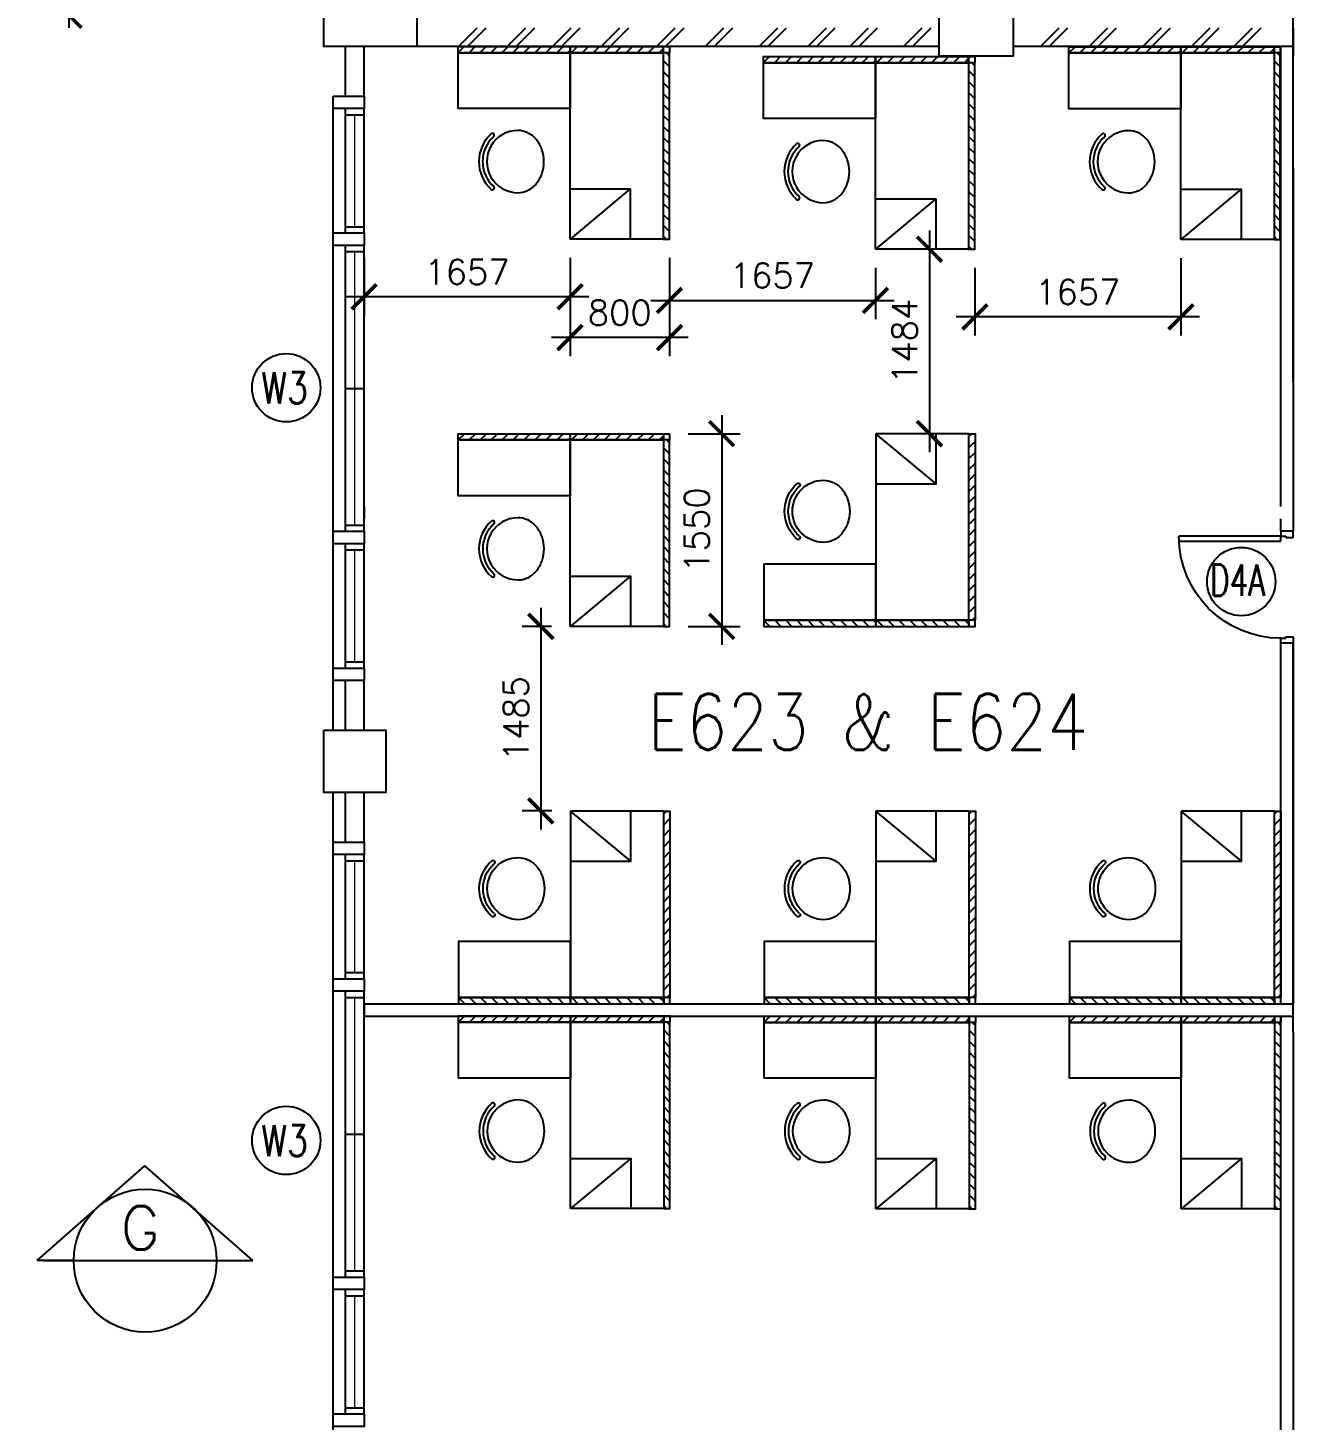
# Model space of a CAD drawing. Extents: x 2332957 to 2465864, y -1012926 to -914299.
# Drawn here: x 2347653 to 2357833, y -956037 to -944837 of the extents above; entities that cross this region are included whole.
import ezdxf

# ---------------------------------------------------------------- set-up
doc = ezdxf.new("R2010")
doc.units = 0
doc.header["$LTSCALE"] = 15
doc.header["$MEASUREMENT"] = 0
doc.header["$PDMODE"] = 34
doc.layers.get('0').update_dxf_attribs({"linetype": 'CONTINUOUS'})
doc.layers.get('DEFPOINTS').update_dxf_attribs({"linetype": 'CONTINUOUS'})
for name, color, linetype in [('-HR', 4, 'CONTINUOUS'), ('AR', 7, 'CONTINUOUS'), ('AR1', 7, 'CONTINUOUS'), ('COL', 3, 'CONTINUOUS'), ('DIM', 7, 'CONTINUOUS'), ('DR', 7, 'CONTINUOUS'), ('DR-T', 7, 'CONTINUOUS'), ('FURN', 7, 'CONTINUOUS'), ('FURN1', 7, 'CONTINUOUS'), ('hatch', 7, 'CONTINUOUS'), ('partition', 7, 'CONTINUOUS'), ('SO', 7, 'CONTINUOUS'), ('stair', 7, 'CONTINUOUS'), ('T50', 4, 'CONTINUOUS'), ('WALL', 2, 'CONTINUOUS'), ('WIN', 5, 'CONTINUOUS'), ('WIN-T', 7, 'CONTINUOUS')]:
    doc.layers.add(name, color=color, linetype=linetype)
doc.layers.get('SO').off()
doc.styles.add('ROMANS', font='romans')
doc.styles.get("Standard").update_dxf_attribs({"font": 'ROMANS.SHX'})
doc.dimstyles.new('STANDARD$0', dxfattribs={"dimscale": 0, "dimtxt": 8, "dimasz": 6, "dimexe": 1, "dimexo": 1, "dimgap": 3, "dimtad": 1, "dimdec": 0, "dimlfac": -1, "dimrnd": 1, "dimzin": 0, "dimdsep": 46, "dimtxsty": 'Standard', "dimcen": 0, "dimclrd": 5, "dimclre": 250, "dimadec": 0, "dimazin": 0, "dimtfac": 1, "dimtdec": 4, "dimtofl": 0, "dimtmove": 0, "dimatfit": 3, "dimfxl": 1, "dimtolj": 1, "dimtzin": 0, "dimarcsym": 0})

# ---------------------------------------------------------------- blocks, each defined once
blk = doc.blocks.new('d900-1b1')
at = {"layer": 'DR'}
for p, q in [((40, 100), (40, 920)), ((80, 919), (80, 100)), ((0, 0), (0, 100)), ((0, 100), (40, 100)), ((50, 0), (0, 0)), ((80, 100), (40, 100)), ((40, 100), (40, 60)), ((40, 60), (50, 60)), ((50, 60), (50, 0)), ((860, 60), (850, 60)), ((850, 60), (850, 0)), ((850, 0), (900, 0)), ((860, 100), (860, 60)), ((900, 100), (860, 100)), ((900, 0), (900, 100))]:
    blk.add_line(p, q, dxfattribs=at)
blk.add_arc((40, 100), 820, 0, 90, dxfattribs=at)
blk = doc.blocks.new('_ARCHTICK')
at = {"color": 0, "linetype": 'ByBlock', "const_width": 0.15}
blk.add_lwpolyline([(-0.5, -0.5), (0.5, 0.5)], dxfattribs=at)
blk = doc.blocks.new('*D135')
at = {"layer": 'DEFPOINTS', "color": 0, "transparency": 16777216}
for p in [(2347984, -943787), (2348350, -943787), (2348350, -944737)]:
    blk.add_point(p, dxfattribs=at)
at = {"layer": 'DIM', "color": 7, "lineweight": -2, "transparency": 16777216}
for p, q in [((2347984, -944837), (2347984, -943687)), ((2348250, -943787), (2347884, -943787)), ((2348250, -944737), (2347884, -944737))]:
    blk.add_line(p, q, dxfattribs=at)
at = {"layer": 'DIM', "color": 7, "lineweight": -2, "transparency": 16777216, "xscale": 200, "yscale": 200, "zscale": 200}
for p, rotation in [((2347984, -943787), 90), ((2347984, -944737), 270)]:
    blk.add_blockref('_ARCHTICK', p, dxfattribs=dict(at, rotation=rotation))
at = {"layer": 'DIM', "color": 7, "transparency": 16777216, "insert": (2347784, -944262), "char_height": 200, "attachment_point": 5, "rotation": 90, "style": 'ROMANS'}
blk.add_mtext('\\A1;950', dxfattribs=at)
blk = doc.blocks.new('S2')
at = {"layer": 'FURN1'}
for centre, radius, start, end in [((-297, 39), 216, 116.3827, 140.136), ((-314, 75), 175, 90, 116.3827), ((-314, 0), 250, 270, 90), ((-110, 212), 15, 48.1599, 228.1599), ((-269, 15), 252, 140.136, 160.9198), ((-300, 0), 270, 311.8401, 48.1599), ((-300, 0), 300, 311.8401, 48.1599), ((-225, 0), 299, 160.9198, 180), ((-225, 0), 299, 180, 199.0802), ((-269, -15), 252, 199.0802, 219.864), ((-297, -39), 216, 219.864, 243.6173), ((-110, -212), 15, 131.8401, 311.8401), ((-314, -75), 175, 243.6173, 270)]:
    blk.add_arc(centre, radius, start, end, dxfattribs=at)
blk = doc.blocks.new('CHAIR10')
at = {"layer": 'SO'}
blk.add_blockref('S2', (-218, 697), dxfattribs=at)
blk = doc.blocks.new('*D325')
at = {"layer": '-HR', "color": 7, "linetype": 'Continuous', "lineweight": -2, "transparency": 16777216}
for p, q in [((2350358, -946687), (2350358, -947151)), ((2352015, -946687), (2352015, -947151)), ((2352165, -947001), (2350208, -947001))]:
    blk.add_line(p, q, dxfattribs=at)
at = {"layer": 'DEFPOINTS', "color": 0, "linetype": 'Continuous', "transparency": 16777216}
for p in [(2350358, -946537), (2352015, -946537), (2350358, -947001)]:
    blk.add_point(p, dxfattribs=at)
at = {"layer": '-HR', "color": 7, "linetype": 'Continuous', "lineweight": -2, "transparency": 16777216, "xscale": 200, "yscale": 200, "zscale": 200, "rotation": 180}
blk.add_blockref('_ARCHTICK', (2350358, -947001), dxfattribs=at)
at = {"layer": '-HR', "color": 7, "linetype": 'Continuous', "lineweight": -2, "transparency": 16777216, "xscale": 200, "yscale": 200, "zscale": 200}
blk.add_blockref('_ARCHTICK', (2352015, -947001), dxfattribs=at)
at = {"layer": '-HR', "color": 7, "linetype": 'Continuous', "transparency": 16777216, "insert": (2351186, -946801), "char_height": 200, "attachment_point": 5, "style": 'ROMANS'}
blk.add_mtext('\\A1;1657', dxfattribs=at)
blk = doc.blocks.new('*D326')
at = {"layer": '-HR', "color": 7, "linetype": 'Continuous', "lineweight": -2, "transparency": 16777216}
for p, q in [((2352815, -946687), (2352815, -947180)), ((2354472, -946768), (2354472, -947180)), ((2352665, -947030), (2354622, -947030))]:
    blk.add_line(p, q, dxfattribs=at)
at = {"layer": 'DEFPOINTS', "color": 0, "linetype": 'Continuous', "transparency": 16777216}
for p in [(2352815, -946537), (2354472, -946618), (2354472, -947030)]:
    blk.add_point(p, dxfattribs=at)
at = {"layer": '-HR', "color": 7, "linetype": 'Continuous', "lineweight": -2, "transparency": 16777216, "xscale": 200, "yscale": 200, "zscale": 200, "rotation": 180}
blk.add_blockref('_ARCHTICK', (2352815, -947030), dxfattribs=at)
at = {"layer": '-HR', "color": 7, "linetype": 'Continuous', "lineweight": -2, "transparency": 16777216, "xscale": 200, "yscale": 200, "zscale": 200}
blk.add_blockref('_ARCHTICK', (2354472, -947030), dxfattribs=at)
at = {"layer": '-HR', "color": 7, "linetype": 'Continuous', "transparency": 16777216, "insert": (2353643, -946830), "char_height": 200, "attachment_point": 5, "style": 'ROMANS'}
blk.add_mtext('\\A1;1657', dxfattribs=at)
blk = doc.blocks.new('*D327')
at = {"layer": '-HR', "color": 7, "linetype": 'Continuous', "lineweight": -2, "transparency": 16777216}
for p, q in [((2356929, -946689), (2356929, -947313)), ((2355272, -946768), (2355272, -947313)), ((2357079, -947163), (2355122, -947163))]:
    blk.add_line(p, q, dxfattribs=at)
at = {"layer": 'DEFPOINTS', "color": 0, "linetype": 'Continuous', "transparency": 16777216}
for p in [(2355272, -946618), (2356929, -946539), (2355272, -947163)]:
    blk.add_point(p, dxfattribs=at)
at = {"layer": '-HR', "color": 7, "linetype": 'Continuous', "lineweight": -2, "transparency": 16777216, "xscale": 200, "yscale": 200, "zscale": 200, "rotation": 180}
blk.add_blockref('_ARCHTICK', (2355272, -947163), dxfattribs=at)
at = {"layer": '-HR', "color": 7, "linetype": 'Continuous', "lineweight": -2, "transparency": 16777216, "xscale": 200, "yscale": 200, "zscale": 200}
blk.add_blockref('_ARCHTICK', (2356929, -947163), dxfattribs=at)
at = {"layer": '-HR', "color": 7, "linetype": 'Continuous', "transparency": 16777216, "insert": (2356100, -946963), "char_height": 200, "attachment_point": 5, "style": 'ROMANS'}
blk.add_mtext('\\A1;1657', dxfattribs=at)
blk = doc.blocks.new('*D328')
at = {"layer": '-HR', "color": 7, "linetype": 'Continuous', "lineweight": -2, "transparency": 16777216}
for p, q in [((2354907, -946468), (2354907, -948252)), ((2355072, -946618), (2354757, -946618)), ((2355125, -948102), (2354757, -948102))]:
    blk.add_line(p, q, dxfattribs=at)
at = {"layer": 'DEFPOINTS', "color": 0, "linetype": 'Continuous', "transparency": 16777216}
for p in [(2355222, -946618), (2354907, -948102), (2355275, -948102)]:
    blk.add_point(p, dxfattribs=at)
at = {"layer": '-HR', "color": 7, "linetype": 'Continuous', "lineweight": -2, "transparency": 16777216, "xscale": 200, "yscale": 200, "zscale": 200}
for p, rotation in [((2354907, -946618), 90), ((2354907, -948102), 270)]:
    blk.add_blockref('_ARCHTICK', p, dxfattribs=dict(at, rotation=rotation))
at = {"layer": '-HR', "color": 7, "linetype": 'Continuous', "transparency": 16777216, "insert": (2354707, -947360), "char_height": 200, "attachment_point": 5, "rotation": 90, "style": 'ROMANS'}
blk.add_mtext('\\A1;1484', dxfattribs=at)
blk = doc.blocks.new('*D329')
at = {"layer": '-HR', "color": 7, "linetype": 'Continuous', "lineweight": -2, "transparency": 16777216}
for p, q in [((2353235, -947952), (2353235, -949802)), ((2352966, -948102), (2353385, -948102)), ((2352966, -949652), (2353385, -949652))]:
    blk.add_line(p, q, dxfattribs=at)
at = {"layer": 'DEFPOINTS', "color": 0, "linetype": 'Continuous', "transparency": 16777216}
for p in [(2352816, -948102), (2352816, -949652), (2353235, -949652)]:
    blk.add_point(p, dxfattribs=at)
at = {"layer": '-HR', "color": 7, "linetype": 'Continuous', "lineweight": -2, "transparency": 16777216, "xscale": 200, "yscale": 200, "zscale": 200}
for p, rotation in [((2353235, -948102), 90), ((2353235, -949652), 270)]:
    blk.add_blockref('_ARCHTICK', p, dxfattribs=dict(at, rotation=rotation))
at = {"layer": '-HR', "color": 7, "linetype": 'Continuous', "transparency": 16777216, "insert": (2353035, -948877), "char_height": 200, "attachment_point": 5, "rotation": 90, "style": 'ROMANS'}
blk.add_mtext('\\A1;1550', dxfattribs=at)
blk = doc.blocks.new('*D330')
at = {"layer": '-HR', "color": 7, "linetype": 'Continuous', "lineweight": -2, "transparency": 16777216}
for p, q in [((2352015, -946687), (2352015, -947479)), ((2352815, -946687), (2352815, -947479)), ((2352965, -947329), (2351865, -947329))]:
    blk.add_line(p, q, dxfattribs=at)
at = {"layer": 'DEFPOINTS', "color": 0, "linetype": 'Continuous', "transparency": 16777216}
for p in [(2352015, -946537), (2352815, -946537), (2352015, -947329)]:
    blk.add_point(p, dxfattribs=at)
at = {"layer": '-HR', "color": 7, "linetype": 'Continuous', "lineweight": -2, "transparency": 16777216, "xscale": 200, "yscale": 200, "zscale": 200, "rotation": 180}
blk.add_blockref('_ARCHTICK', (2352015, -947329), dxfattribs=at)
at = {"layer": '-HR', "color": 7, "linetype": 'Continuous', "lineweight": -2, "transparency": 16777216, "xscale": 200, "yscale": 200, "zscale": 200}
blk.add_blockref('_ARCHTICK', (2352815, -947329), dxfattribs=at)
at = {"layer": '-HR', "color": 7, "linetype": 'Continuous', "transparency": 16777216, "insert": (2352415, -947129), "char_height": 200, "attachment_point": 5, "style": 'ROMANS'}
blk.add_mtext('\\A1;800', dxfattribs=at)
blk = doc.blocks.new('*D337')
at = {"layer": '-HR', "color": 7, "linetype": 'Continuous', "lineweight": -2, "transparency": 16777216}
for p, q in [((2351780, -949502), (2351780, -951287)), ((2351866, -949652), (2351630, -949652)), ((2351869, -951137), (2351630, -951137))]:
    blk.add_line(p, q, dxfattribs=at)
at = {"layer": 'DEFPOINTS', "color": 0, "linetype": 'Continuous', "transparency": 16777216}
for p in [(2352016, -949652), (2351780, -951137), (2352019, -951137)]:
    blk.add_point(p, dxfattribs=at)
at = {"layer": '-HR', "color": 7, "linetype": 'Continuous', "lineweight": -2, "transparency": 16777216, "xscale": 200, "yscale": 200, "zscale": 200}
for p, rotation in [((2351780, -949652), 90), ((2351780, -951137), 270)]:
    blk.add_blockref('_ARCHTICK', p, dxfattribs=dict(at, rotation=rotation))
at = {"layer": '-HR', "color": 7, "linetype": 'Continuous', "transparency": 16777216, "insert": (2351580, -950395), "char_height": 200, "attachment_point": 5, "rotation": 90, "style": 'ROMANS'}
blk.add_mtext('\\A1;1485', dxfattribs=at)

msp = doc.modelspace()

# ---------------------------------------------------------------- hatches: boundary and pattern name
at = {"layer": 'FURN', "linetype": 'Continuous'}
h = msp.add_hatch(dxfattribs=at)
h.set_pattern_fill('ANSI31', color=256, scale=500, angle=-270, style=0)
h.set_pattern_definition([(45, (2679580.034, -2603894.76), (44.1941738, -44.1941738), [])])
h.paths.add_polyline_path([(2351114.9, -944987.5), (2351114.9, -945037.5), (2352014.9, -945037.5), (2352014.9, -944987.5)])
h = msp.add_hatch(dxfattribs=at)
h.set_pattern_fill('ANSI31', color=256, scale=500, angle=-270, style=0)
h.set_pattern_definition([(45, (2679843.964, -2603746.45), (44.1941738, -44.1941738), [])])
h.paths.add_polyline_path([(2352764.9, -945037.5), (2352764.9, -944987.5), (2352014.9, -944987.5), (2352014.9, -945037.5)])
h = msp.add_hatch(dxfattribs=at)
h.set_pattern_fill('ANSI31', color=256, scale=500, angle=-270, style=0)
h.set_pattern_definition([(135, (2025674.57, -2603389.034), (-44.1941738, -44.1941738), [])])
h.paths.add_polyline_path([(2352764.9, -946537.5), (2352814.9, -946537.5), (2352814.9, -945037.5), (2352764.9, -945037.5)])
h = msp.add_hatch(dxfattribs=at)
h.set_pattern_fill('ANSI31', color=256, scale=500, angle=-270, style=0)
h.set_pattern_definition([(45, (2684494.107, -2603896.264), (44.1941738, -44.1941738), [])])
h.paths.add_polyline_path([(2356029, -944989), (2356029, -945039), (2356929, -945039), (2356929, -944989)])
h = msp.add_hatch(dxfattribs=at)
h.set_pattern_fill('ANSI31', color=256, scale=500, angle=-270, style=0)
h.set_pattern_definition([(45, (2684758.037, -2603747.95), (44.1941738, -44.1941738), [])])
h.paths.add_polyline_path([(2357679, -945039), (2357679, -944989), (2356929, -944989), (2356929, -945039)])
h = msp.add_hatch(dxfattribs=at)
h.set_pattern_fill('ANSI31', color=256, scale=500, angle=-270, style=0)
h.set_pattern_definition([(135, (2030588.645, -2603390.537), (-44.1941738, -44.1941738), [])])
h.paths.add_polyline_path([(2357679, -946539), (2357729, -946539), (2357729, -945039), (2357679, -945039)])
h = msp.add_hatch(dxfattribs=at)
h.set_pattern_fill('ANSI31', color=256, scale=500, angle=-270, style=0)
h.set_pattern_definition([(45, (2682037.034, -2603975.264), (44.1941738, -44.1941738), [])])
h.paths.add_polyline_path([(2353571.9, -945068), (2353571.9, -945118), (2354471.9, -945118), (2354471.9, -945068)])
h = msp.add_hatch(dxfattribs=at)
h.set_pattern_fill('ANSI31', color=256, scale=500, angle=-270, style=0)
h.set_pattern_definition([(45, (2682300.964, -2603826.95), (44.1941738, -44.1941738), [])])
h.paths.add_polyline_path([(2355221.9, -945118), (2355221.9, -945068), (2354471.9, -945068), (2354471.9, -945118)])
h = msp.add_hatch(dxfattribs=at)
h.set_pattern_fill('ANSI31', color=256, scale=500, angle=-270, style=0)
h.set_pattern_definition([(135, (2028131.57, -2603469.537), (-44.1941738, -44.1941738), [])])
h.paths.add_polyline_path([(2355221.9, -946618), (2355271.9, -946618), (2355271.9, -945118), (2355221.9, -945118)])
h = msp.add_hatch(dxfattribs=at)
h.set_pattern_fill('ANSI31', color=256, scale=500, angle=-270, style=0)
h.set_pattern_definition([(45, (2679581.31, -2607009.764), (44.1941738, -44.1941738), [])])
h.paths.add_polyline_path([(2351116.2, -948102.5), (2351116.2, -948152.5), (2352016.2, -948152.5), (2352016.2, -948102.5)])
h = msp.add_hatch(dxfattribs=at)
h.set_pattern_fill('ANSI31', color=256, scale=500, angle=-270, style=0)
h.set_pattern_definition([(45, (2679845.24, -2606861.45), (44.1941738, -44.1941738), [])])
h.paths.add_polyline_path([(2352766.2, -948152.5), (2352766.2, -948102.5), (2352016.2, -948102.5), (2352016.2, -948152.5)])
h = msp.add_hatch(dxfattribs=at)
h.set_pattern_fill('ANSI31', color=256, scale=500, angle=-270, style=0)
h.set_pattern_definition([(135, (2025675.847, -2606504.037), (-44.1941738, -44.1941738), [])])
h.paths.add_polyline_path([(2352766.2, -949652.5), (2352816.2, -949652.5), (2352816.2, -948152.5), (2352766.2, -948152.5)])
h = msp.add_hatch(dxfattribs=at)
h.set_pattern_fill('ANSI31', color=256, scale=500, angle=-270, style=0)
h.set_pattern_definition([(225, (2028134.17, 708749.037), (-44.1941738, 44.1941738), [])])
h.paths.add_polyline_path([(2355224.5, -948102.5), (2355274.5, -948102.5), (2355274.5, -949602.5), (2355224.5, -949602.5)])
h = msp.add_hatch(dxfattribs=at)
h.set_pattern_fill('ANSI31', color=256, scale=500, angle=-270, style=0)
h.set_pattern_definition([(315, (2682039.63, 709254.764), (44.1941738, 44.1941738), [])])
h.paths.add_polyline_path([(2353574.5, -949652.5), (2353574.5, -949602.5), (2354474.5, -949602.5), (2354474.5, -949652.5)])
h = msp.add_hatch(dxfattribs=at)
h.set_pattern_fill('ANSI31', color=256, scale=500, angle=-270, style=0)
h.set_pattern_definition([(315, (2682303.56, 709106.45), (44.1941738, 44.1941738), [])])
h.paths.add_polyline_path([(2355224.5, -949602.5), (2355224.5, -949652.5), (2354474.5, -949652.5), (2354474.5, -949602.5)])
h = msp.add_hatch(dxfattribs=at)
h.set_pattern_fill('ANSI31', color=256, scale=500, angle=-270, style=0)
h.set_pattern_definition([(225, (2025678.5, 705714.04), (-44.1941738, 44.1941738), [])])
h.paths.add_polyline_path([(2352768.9, -951137.5), (2352818.9, -951137.5), (2352818.9, -952637.5), (2352768.9, -952637.5)])
h = msp.add_hatch(dxfattribs=at)
h.set_pattern_fill('ANSI31', color=256, scale=500, angle=-270, style=0)
h.set_pattern_definition([(225, (2028135.5, 705714.04), (-44.1941738, 44.1941738), [])])
h.paths.add_polyline_path([(2355225.9, -951137.5), (2355275.9, -951137.5), (2355275.9, -952637.5), (2355225.9, -952637.5)])
h = msp.add_hatch(dxfattribs=at)
h.set_pattern_fill('ANSI31', color=256, scale=500, angle=-270, style=0)
h.set_pattern_definition([(225, (2030592.57, 705714.04), (-44.1941738, 44.1941738), [])])
h.paths.add_polyline_path([(2357682.9, -951137.5), (2357732.9, -951137.5), (2357732.9, -952637.5), (2357682.9, -952637.5)])
h = msp.add_hatch(dxfattribs=at)
h.set_pattern_fill('ANSI31', color=256, scale=500, angle=-270, style=0)
h.set_pattern_definition([(315, (2679583.96, 706219.767), (44.1941738, 44.1941738), [])])
h.paths.add_polyline_path([(2351118.9, -952687.5), (2351118.9, -952637.5), (2352018.9, -952637.5), (2352018.9, -952687.5)])
h = msp.add_hatch(dxfattribs=at)
h.set_pattern_fill('ANSI31', color=256, scale=500, angle=-270, style=0)
h.set_pattern_definition([(315, (2679847.89, 706071.454), (44.1941738, 44.1941738), [])])
h.paths.add_polyline_path([(2352768.9, -952637.5), (2352768.9, -952687.5), (2352018.9, -952687.5), (2352018.9, -952637.5)])
h = msp.add_hatch(dxfattribs=at)
h.set_pattern_fill('ANSI31', color=256, scale=500, angle=-270, style=0)
h.set_pattern_definition([(315, (2682040.96, 706219.767), (44.1941738, 44.1941738), [])])
h.paths.add_polyline_path([(2353575.9, -952687.5), (2353575.9, -952637.5), (2354475.9, -952637.5), (2354475.9, -952687.5)])
h = msp.add_hatch(dxfattribs=at)
h.set_pattern_fill('ANSI31', color=256, scale=500, angle=-270, style=0)
h.set_pattern_definition([(315, (2682304.89, 706071.454), (44.1941738, 44.1941738), [])])
h.paths.add_polyline_path([(2355225.9, -952637.5), (2355225.9, -952687.5), (2354475.9, -952687.5), (2354475.9, -952637.5)])
h = msp.add_hatch(dxfattribs=at)
h.set_pattern_fill('ANSI31', color=256, scale=500, angle=-270, style=0)
h.set_pattern_definition([(315, (2684498.03, 706219.767), (44.1941738, 44.1941738), [])])
h.paths.add_polyline_path([(2356032.9, -952687.5), (2356032.9, -952637.5), (2356932.9, -952637.5), (2356932.9, -952687.5)])
h = msp.add_hatch(dxfattribs=at)
h.set_pattern_fill('ANSI31', color=256, scale=500, angle=-270, style=0)
h.set_pattern_definition([(315, (2684761.96, 706071.454), (44.1941738, 44.1941738), [])])
h.paths.add_polyline_path([(2357682.9, -952637.5), (2357682.9, -952687.5), (2356932.9, -952687.5), (2356932.9, -952637.5)])
h = msp.add_hatch(dxfattribs=at)
h.set_pattern_fill('ANSI31', color=256, scale=500, angle=-270, style=0)
h.set_pattern_definition([(45, (2679583.96, -2611693.26), (44.1941738, -44.1941738), [])])
h.paths.add_polyline_path([(2351118.9, -952786), (2351118.9, -952836), (2352018.9, -952836), (2352018.9, -952786)])
h = msp.add_hatch(dxfattribs=at)
h.set_pattern_fill('ANSI31', color=256, scale=500, angle=-270, style=0)
h.set_pattern_definition([(45, (2679847.89, -2611544.946), (44.1941738, -44.1941738), [])])
h.paths.add_polyline_path([(2352768.9, -952836), (2352768.9, -952786), (2352018.9, -952786), (2352018.9, -952836)])
h = msp.add_hatch(dxfattribs=at)
h.set_pattern_fill('ANSI31', color=256, scale=500, angle=-270, style=0)
h.set_pattern_definition([(135, (2025678.5, -2611187.53), (-44.1941738, -44.1941738), [])])
h.paths.add_polyline_path([(2352768.9, -954336), (2352818.9, -954336), (2352818.9, -952836), (2352768.9, -952836)])
h = msp.add_hatch(dxfattribs=at)
h.set_pattern_fill('ANSI31', color=256, scale=500, angle=-270, style=0)
h.set_pattern_definition([(45, (2682040.96, -2611694.76), (44.1941738, -44.1941738), [])])
h.paths.add_polyline_path([(2353575.9, -952787.5), (2353575.9, -952837.5), (2354475.9, -952837.5), (2354475.9, -952787.5)])
h = msp.add_hatch(dxfattribs=at)
h.set_pattern_fill('ANSI31', color=256, scale=500, angle=-270, style=0)
h.set_pattern_definition([(45, (2682304.89, -2611546.45), (44.1941738, -44.1941738), [])])
h.paths.add_polyline_path([(2355225.9, -952837.5), (2355225.9, -952787.5), (2354475.9, -952787.5), (2354475.9, -952837.5)])
h = msp.add_hatch(dxfattribs=at)
h.set_pattern_fill('ANSI31', color=256, scale=500, angle=-270, style=0)
h.set_pattern_definition([(135, (2028135.5, -2611189.034), (-44.1941738, -44.1941738), [])])
h.paths.add_polyline_path([(2355225.9, -954337.5), (2355275.9, -954337.5), (2355275.9, -952837.5), (2355225.9, -952837.5)])
h = msp.add_hatch(dxfattribs=at)
h.set_pattern_fill('ANSI31', color=256, scale=500, angle=-270, style=0)
h.set_pattern_definition([(45, (2684498.034, -2611694.76), (44.1941738, -44.1941738), [])])
h.paths.add_polyline_path([(2356032.9, -952787.5), (2356032.9, -952837.5), (2356932.9, -952837.5), (2356932.9, -952787.5)])
h = msp.add_hatch(dxfattribs=at)
h.set_pattern_fill('ANSI31', color=256, scale=500, angle=-270, style=0)
h.set_pattern_definition([(45, (2684761.964, -2611546.45), (44.1941738, -44.1941738), [])])
h.paths.add_polyline_path([(2357682.9, -952837.5), (2357682.9, -952787.5), (2356932.9, -952787.5), (2356932.9, -952837.5)])
h = msp.add_hatch(dxfattribs=at)
h.set_pattern_fill('ANSI31', color=256, scale=500, angle=-270, style=0)
h.set_pattern_definition([(135, (2030592.57, -2611189.034), (-44.1941738, -44.1941738), [])])
h.paths.add_polyline_path([(2357682.9, -954337.5), (2357732.9, -954337.5), (2357732.9, -952837.5), (2357682.9, -952837.5)])

# ---------------------------------------------------------------- linework, layer by layer
at = {"layer": '-HR', "color": 0, "linetype": 'Continuous'}
for p, q in [((2355264.9, -946618), (2355271.9, -946618)), ((2355268.9, -951137.5), (2355275.9, -951137.5))]:
    msp.add_line(p, q, dxfattribs=at)
at = {"color": 0}
for p, q in [((2350107.9, -950487.5), (2350107.9, -945387.5)), ((2350107.9, -956487.5), (2350107.9, -950987.5))]:
    msp.add_line(p, q, dxfattribs=at)
at = {"color": 0, "linetype": 'Continuous'}
for p, q in [((2357832.9, -947687.5), (2357832.9, -945787.5)), ((2357832.9, -952687.5), (2357832.9, -949787.5))]:
    msp.add_line(p, q, dxfattribs=at)
at = {"layer": 'AR', "color": 0}
for p, q in [((2347726.6, -954754.4), (2348594.1, -953992.1)), ((2349461.6, -954754.4), (2348594.1, -953992.1)), ((2348021.7, -954754.4), (2349171.7, -954754.4))]:
    msp.add_line(p, q, dxfattribs=at)
at = {"layer": 'AR', "color": 0, "linetype": 'Continuous'}
for p, q in [((2348021.7, -954754.4), (2347726.6, -954754.4)), ((2347782.3, -954754.4), (2348072.2, -954754.4)), ((2349171.7, -954754.4), (2349461.6, -954754.4))]:
    msp.add_line(p, q, dxfattribs=at)
at = {"layer": 'AR', "color": 0}
msp.add_circle((2348596.7, -954754.4), 575, dxfattribs=at)
at = {"layer": 'COL', "color": 0}
for points in [[(2350782.9, -944987.5), (2350032.9, -944987.5), (2350032.9, -944487.5), (2350782.9, -944487.5)], [(2350782.9, -944487.5), (2350782.9, -944987.5), (2350032.9, -944987.5), (2350032.9, -944487.5)], [(2354982.9, -944662.5), (2354982.9, -945062.5), (2355582.9, -945062.5), (2355582.9, -944662.5)], [(2350032.9, -950487.5), (2350532.9, -950487.5), (2350532.9, -950987.5), (2350032.9, -950987.5)]]:
    msp.add_lwpolyline(points, close=True, dxfattribs=at)
at = {"layer": 'DR-T', "color": 0, "linetype": 'Continuous'}
msp.add_circle((2357414.9, -949292), 275, dxfattribs=at)
at = {"layer": 'FURN', "linetype": 'Continuous'}
for p, q in [((2352499.9, -946133.5), (2352014.9, -946537.5)), ((2357414, -946135), (2356929, -946539)), ((2354956.9, -946214), (2354471.9, -946618)), ((2354959.5, -948506.5), (2354474.5, -948102.5)), ((2352501.2, -949248.5), (2352016.2, -949652.5)), ((2352503.9, -951541.5), (2352018.9, -951137.5)), ((2354960.9, -951541.5), (2354475.9, -951137.5)), ((2357417.9, -951541.5), (2356932.9, -951137.5)), ((2352503.9, -953932), (2352018.9, -954336)), ((2354960.9, -953933.5), (2354475.9, -954337.5)), ((2357417.9, -953933.5), (2356932.9, -954337.5))]:
    msp.add_line(p, q, dxfattribs=at)
for points in [[(2351114.9, -945037.5), (2351114.9, -944987.5), (2352014.9, -944987.5), (2352014.9, -945037.5)], [(2352014.9, -945487.5), (2351114.9, -945487.5), (2351114.9, -945037.5), (2352014.9, -945037.5)], [(2352014.9, -945037.5), (2352014.9, -944987.5), (2352764.9, -944987.5), (2352764.9, -945037.5)], [(2352014.9, -946537.5), (2352014.9, -945037.5), (2352764.9, -945037.5), (2352764.9, -946537.5)], [(2352764.9, -945037.5), (2352764.9, -944987.5), (2352814.9, -944987.5), (2352814.9, -945037.5)], [(2352764.9, -946537.5), (2352814.9, -946537.5), (2352814.9, -945037.5), (2352764.9, -945037.5)], [(2356029, -945039), (2356029, -944989), (2356929, -944989), (2356929, -945039)], [(2356929, -945489), (2356029, -945489), (2356029, -945039), (2356929, -945039)], [(2356929, -945039), (2356929, -944989), (2357679, -944989), (2357679, -945039)], [(2356929, -946539), (2356929, -945039), (2357679, -945039), (2357679, -946539)], [(2357679, -945039), (2357679, -944989), (2357729, -944989), (2357729, -945039)], [(2357679, -946539), (2357729, -946539), (2357729, -945039), (2357679, -945039)], [(2353571.9, -945118), (2353571.9, -945068), (2354471.9, -945068), (2354471.9, -945118)], [(2354471.9, -945568), (2353571.9, -945568), (2353571.9, -945118), (2354471.9, -945118)], [(2354471.9, -945118), (2354471.9, -945068), (2355221.9, -945068), (2355221.9, -945118)], [(2354471.9, -946618), (2354471.9, -945118), (2355221.9, -945118), (2355221.9, -946618)], [(2355221.9, -945118), (2355221.9, -945068), (2355271.9, -945068), (2355271.9, -945118)], [(2355221.9, -946618), (2355271.9, -946618), (2355271.9, -945118), (2355221.9, -945118)], [(2352014.9, -946537.5), (2352014.9, -946133.5), (2352499.9, -946133.5), (2352499.9, -946537.5)], [(2356929, -946539), (2356929, -946135), (2357414, -946135), (2357414, -946539)], [(2354471.9, -946618), (2354471.9, -946214), (2354956.9, -946214), (2354956.9, -946618)], [(2351116.2, -948152.5), (2351116.2, -948102.5), (2352016.2, -948102.5), (2352016.2, -948152.5)], [(2352016.2, -948602.5), (2351116.2, -948602.5), (2351116.2, -948152.5), (2352016.2, -948152.5)], [(2352016.2, -948152.5), (2352016.2, -948102.5), (2352766.2, -948102.5), (2352766.2, -948152.5)], [(2352016.2, -949652.5), (2352016.2, -948152.5), (2352766.2, -948152.5), (2352766.2, -949652.5)], [(2352766.2, -948152.5), (2352766.2, -948102.5), (2352816.2, -948102.5), (2352816.2, -948152.5)], [(2352766.2, -949652.5), (2352816.2, -949652.5), (2352816.2, -948152.5), (2352766.2, -948152.5)], [(2354474.5, -948102.5), (2354474.5, -949602.5), (2355224.5, -949602.5), (2355224.5, -948102.5)], [(2354474.5, -948102.5), (2354474.5, -948506.5), (2354959.5, -948506.5), (2354959.5, -948102.5)], [(2355224.5, -948102.5), (2355274.5, -948102.5), (2355274.5, -949602.5), (2355224.5, -949602.5)], [(2354474.5, -949152.5), (2353574.5, -949152.5), (2353574.5, -949602.5), (2354474.5, -949602.5)], [(2352016.2, -949652.5), (2352016.2, -949248.5), (2352501.2, -949248.5), (2352501.2, -949652.5)], [(2353574.5, -949602.5), (2353574.5, -949652.5), (2354474.5, -949652.5), (2354474.5, -949602.5)], [(2354474.5, -949602.5), (2354474.5, -949652.5), (2355224.5, -949652.5), (2355224.5, -949602.5)], [(2355224.5, -949602.5), (2355224.5, -949652.5), (2355274.5, -949652.5), (2355274.5, -949602.5)], [(2352018.9, -951137.5), (2352018.9, -952637.5), (2352768.9, -952637.5), (2352768.9, -951137.5)], [(2352018.9, -951137.5), (2352018.9, -951541.5), (2352503.9, -951541.5), (2352503.9, -951137.5)], [(2352768.9, -951137.5), (2352818.9, -951137.5), (2352818.9, -952637.5), (2352768.9, -952637.5)], [(2354475.9, -951137.5), (2354475.9, -952637.5), (2355225.9, -952637.5), (2355225.9, -951137.5)], [(2354475.9, -951137.5), (2354475.9, -951541.5), (2354960.9, -951541.5), (2354960.9, -951137.5)], [(2355225.9, -951137.5), (2355275.9, -951137.5), (2355275.9, -952637.5), (2355225.9, -952637.5)], [(2356932.9, -951137.5), (2356932.9, -952637.5), (2357682.9, -952637.5), (2357682.9, -951137.5)], [(2356932.9, -951137.5), (2356932.9, -951541.5), (2357417.9, -951541.5), (2357417.9, -951137.5)], [(2357682.9, -951137.5), (2357732.9, -951137.5), (2357732.9, -952637.5), (2357682.9, -952637.5)], [(2352018.9, -952187.5), (2351118.9, -952187.5), (2351118.9, -952637.5), (2352018.9, -952637.5)], [(2354475.9, -952187.5), (2353575.9, -952187.5), (2353575.9, -952637.5), (2354475.9, -952637.5)], [(2356932.9, -952187.5), (2356032.9, -952187.5), (2356032.9, -952637.5), (2356932.9, -952637.5)], [(2351118.9, -952637.5), (2351118.9, -952687.5), (2352018.9, -952687.5), (2352018.9, -952637.5)], [(2352018.9, -952637.5), (2352018.9, -952687.5), (2352768.9, -952687.5), (2352768.9, -952637.5)], [(2352768.9, -952637.5), (2352768.9, -952687.5), (2352818.9, -952687.5), (2352818.9, -952637.5)], [(2353575.9, -952637.5), (2353575.9, -952687.5), (2354475.9, -952687.5), (2354475.9, -952637.5)], [(2354475.9, -952637.5), (2354475.9, -952687.5), (2355225.9, -952687.5), (2355225.9, -952637.5)], [(2355225.9, -952637.5), (2355225.9, -952687.5), (2355275.9, -952687.5), (2355275.9, -952637.5)], [(2356032.9, -952637.5), (2356032.9, -952687.5), (2356932.9, -952687.5), (2356932.9, -952637.5)], [(2356932.9, -952637.5), (2356932.9, -952687.5), (2357682.9, -952687.5), (2357682.9, -952637.5)], [(2357682.9, -952637.5), (2357682.9, -952687.5), (2357732.9, -952687.5), (2357732.9, -952637.5)], [(2351118.9, -952836), (2351118.9, -952786), (2352018.9, -952786), (2352018.9, -952836)], [(2352018.9, -953286), (2351118.9, -953286), (2351118.9, -952836), (2352018.9, -952836)], [(2352018.9, -952836), (2352018.9, -952786), (2352768.9, -952786), (2352768.9, -952836)], [(2352018.9, -954336), (2352018.9, -952836), (2352768.9, -952836), (2352768.9, -954336)], [(2352768.9, -952836), (2352768.9, -952786), (2352818.9, -952786), (2352818.9, -952836)], [(2352768.9, -954336), (2352818.9, -954336), (2352818.9, -952836), (2352768.9, -952836)], [(2353575.9, -952837.5), (2353575.9, -952787.5), (2354475.9, -952787.5), (2354475.9, -952837.5)], [(2354475.9, -953287.5), (2353575.9, -953287.5), (2353575.9, -952837.5), (2354475.9, -952837.5)], [(2354475.9, -952837.5), (2354475.9, -952787.5), (2355225.9, -952787.5), (2355225.9, -952837.5)], [(2354475.9, -954337.5), (2354475.9, -952837.5), (2355225.9, -952837.5), (2355225.9, -954337.5)], [(2355225.9, -952837.5), (2355225.9, -952787.5), (2355275.9, -952787.5), (2355275.9, -952837.5)], [(2355225.9, -954337.5), (2355275.9, -954337.5), (2355275.9, -952837.5), (2355225.9, -952837.5)], [(2356032.9, -952837.5), (2356032.9, -952787.5), (2356932.9, -952787.5), (2356932.9, -952837.5)], [(2356932.9, -953287.5), (2356032.9, -953287.5), (2356032.9, -952837.5), (2356932.9, -952837.5)], [(2356932.9, -952837.5), (2356932.9, -952787.5), (2357682.9, -952787.5), (2357682.9, -952837.5)], [(2356932.9, -954337.5), (2356932.9, -952837.5), (2357682.9, -952837.5), (2357682.9, -954337.5)], [(2357682.9, -952837.5), (2357682.9, -952787.5), (2357732.9, -952787.5), (2357732.9, -952837.5)], [(2357682.9, -954337.5), (2357732.9, -954337.5), (2357732.9, -952837.5), (2357682.9, -952837.5)], [(2352018.9, -954336), (2352018.9, -953932), (2352503.9, -953932), (2352503.9, -954336)], [(2354475.9, -954337.5), (2354475.9, -953933.5), (2354960.9, -953933.5), (2354960.9, -954337.5)], [(2356932.9, -954337.5), (2356932.9, -953933.5), (2357417.9, -953933.5), (2357417.9, -954337.5)]]:
    msp.add_lwpolyline(points, close=True, dxfattribs=at)
at = {"layer": 'hatch', "color": 0}
for p, q in [((2351118.4, -944987.5), (2351268.4, -944837.5)), ((2351118.4, -944987.5), (2351268.4, -944837.5)), ((2351190, -944987.5), (2351340, -944837.5)), ((2351190, -944987.5), (2351340, -944837.5)), ((2351509.8, -944987.5), (2351659.8, -944837.5)), ((2351509.8, -944987.5), (2351659.8, -944837.5)), ((2351581.5, -944987.5), (2351731.5, -944837.5)), ((2351581.5, -944987.5), (2351731.5, -944837.5)), ((2351875, -944987.5), (2352025, -944837.5)), ((2351875, -944987.5), (2352025, -944837.5)), ((2351946.7, -944987.5), (2352096.7, -944837.5)), ((2351946.7, -944987.5), (2352096.7, -944837.5)), ((2352266.5, -944987.5), (2352416.5, -944837.5)), ((2352266.5, -944987.5), (2352416.5, -944837.5)), ((2352338.2, -944987.5), (2352488.2, -944837.5)), ((2352338.2, -944987.5), (2352488.2, -944837.5)), ((2352710.4, -944987.5), (2352860.4, -944837.5)), ((2352710.4, -944987.5), (2352860.4, -944837.5)), ((2352782, -944987.5), (2352932, -944837.5)), ((2352782, -944987.5), (2352932, -944837.5)), ((2353101.8, -944987.5), (2353251.8, -944837.5)), ((2353101.8, -944987.5), (2353251.8, -944837.5)), ((2353173.5, -944987.5), (2353323.5, -944837.5)), ((2353173.5, -944987.5), (2353323.5, -944837.5)), ((2353535.8, -944987.5), (2353685.8, -944837.5)), ((2353535.8, -944987.5), (2353685.8, -944837.5)), ((2353607.5, -944987.5), (2353757.5, -944837.5)), ((2353607.5, -944987.5), (2353757.5, -944837.5)), ((2353927.3, -944987.5), (2354077.3, -944837.5)), ((2353927.3, -944987.5), (2354077.3, -944837.5)), ((2353999, -944987.5), (2354149, -944837.5)), ((2353999, -944987.5), (2354149, -944837.5)), ((2354265.8, -944987.5), (2354415.8, -944837.5)), ((2354265.8, -944987.5), (2354415.8, -944837.5)), ((2354337.4, -944987.5), (2354487.4, -944837.5)), ((2354337.4, -944987.5), (2354487.4, -944837.5)), ((2354698.6, -944987.5), (2354848.6, -944837.5)), ((2354698.6, -944987.5), (2354848.6, -944837.5)), ((2354770.2, -944987.5), (2354920.2, -944837.5)), ((2354770.2, -944987.5), (2354920.2, -944837.5)), ((2355799.4, -944987.5), (2355949.4, -944837.5)), ((2355799.4, -944987.5), (2355949.4, -944837.5)), ((2355871, -944987.5), (2356021, -944837.5)), ((2355871, -944987.5), (2356021, -944837.5)), ((2356190.8, -944987.5), (2356340.8, -944837.5)), ((2356190.8, -944987.5), (2356340.8, -944837.5)), ((2356262.5, -944987.5), (2356412.5, -944837.5)), ((2356262.5, -944987.5), (2356412.5, -944837.5)), ((2356624.8, -944987.5), (2356774.8, -944837.5)), ((2356624.8, -944987.5), (2356774.8, -944837.5)), ((2356696.5, -944987.5), (2356846.5, -944837.5)), ((2356696.5, -944987.5), (2356846.5, -944837.5)), ((2357016.3, -944987.5), (2357166.3, -944837.5)), ((2357016.3, -944987.5), (2357166.3, -944837.5)), ((2357088, -944987.5), (2357238, -944837.5)), ((2357088, -944987.5), (2357238, -944837.5)), ((2357354.8, -944987.5), (2357504.8, -944837.5)), ((2357354.8, -944987.5), (2357504.8, -944837.5)), ((2357426.4, -944987.5), (2357576.4, -944837.5)), ((2357426.4, -944987.5), (2357576.4, -944837.5))]:
    msp.add_line(p, q, dxfattribs=at)
at = {"layer": 'partition', "color": 0}
for p, q in [((2350357.9, -948687.5), (2350357.9, -948787.5)), ((2350357.9, -952687.5), (2357832.9, -952687.5)), ((2350357.9, -952687.5), (2350357.9, -952787.5)), ((2350357.9, -952787.5), (2357832.9, -952787.5))]:
    msp.add_line(p, q, dxfattribs=at)
at = {"layer": 'partition', "color": 0, "linetype": 'Continuous'}
msp.add_line((2357732.9, -952912.5), (2357732.9, -952787.5), dxfattribs=at)
at = {"layer": 'stair', "color": 0}
for p, q in [((2357732.9, -945062.5), (2357732.9, -944987.5)), ((2357732.9, -948687.5), (2357732.9, -944987.5)), ((2357832.9, -944987.5), (2357832.9, -945062.5)), ((2357832.9, -945962.5), (2357832.9, -948887.5)), ((2357732.9, -948887.5), (2357732.9, -948787.5)), ((2357732.9, -952687.5), (2357732.9, -949787.5)), ((2357832.9, -949787.5), (2357832.9, -952687.5)), ((2357832.9, -952912.5), (2357832.9, -952687.5)), ((2357732.9, -956687.5), (2357732.9, -952912.5)), ((2357832.9, -952912.5), (2357832.9, -956687.5))]:
    msp.add_line(p, q, dxfattribs=at)
at = {"layer": 'T50', "color": 0, "linetype": 'Continuous'}
msp.add_line((2357832.9, -945787.5), (2357832.9, -940653.3), dxfattribs=at)
at = {"layer": 'WALL', "color": 0}
for p, q in [((2357832.9, -944837.5), (2357832.9, -944987.5)), ((2350207.9, -945387.5), (2350207.9, -944987.5)), ((2350357.9, -945387.5), (2350357.9, -944987.5)), ((2354982.9, -944987.5), (2350782.9, -944987.5)), ((2354982.9, -944987.5), (2350782.9, -944987.5)), ((2357832.9, -944987.5), (2355582.9, -944987.5)), ((2350207.9, -950487.5), (2350207.9, -950087.5)), ((2350357.9, -950487.5), (2350357.9, -950087.5)), ((2350207.9, -951387.5), (2350207.9, -950987.5)), ((2350357.9, -951387.5), (2350357.9, -950987.5))]:
    msp.add_line(p, q, dxfattribs=at)
for points in [[(2350107.9, -945387.5), (2350357.9, -945387.5), (2350357.9, -945487.5), (2350107.9, -945487.5)], [(2350107.9, -946487.5), (2350357.9, -946487.5), (2350357.9, -946587.5), (2350107.9, -946587.5)], [(2350107.9, -948887.5), (2350357.9, -948887.5), (2350357.9, -948987.5), (2350107.9, -948987.5)], [(2350107.9, -949987.5), (2350357.9, -949987.5), (2350357.9, -950087.5), (2350107.9, -950087.5)], [(2350107.9, -951387.5), (2350357.9, -951387.5), (2350357.9, -951487.5), (2350107.9, -951487.5)], [(2350107.9, -952487.5), (2350357.9, -952487.5), (2350357.9, -952587.5), (2350107.9, -952587.5)], [(2350107.9, -954887.5), (2350357.9, -954887.5), (2350357.9, -954987.5), (2350107.9, -954987.5)], [(2350107.9, -955987.5), (2350357.9, -955987.5), (2350357.9, -956087.5), (2350107.9, -956087.5)]]:
    msp.add_lwpolyline(points, close=True, dxfattribs=at)
at = {"layer": 'WIN', "color": 0}
for p, q in [((2350207.9, -946487.5), (2350207.9, -945487.5)), ((2350357.9, -946487.5), (2350357.9, -945487.5)), ((2350207.9, -945537.5), (2350357.9, -945537.5)), ((2350207.9, -946437.5), (2350357.9, -946437.5)), ((2350207.9, -948887.5), (2350207.9, -946587.5)), ((2350357.9, -948887.5), (2350357.9, -946587.5)), ((2350207.9, -946637.5), (2350357.9, -946637.5)), ((2350207.9, -947737.5), (2350357.9, -947737.5)), ((2350207.9, -948837.5), (2350357.9, -948837.5)), ((2350207.9, -949987.5), (2350207.9, -948987.5)), ((2350207.9, -949037.5), (2350357.9, -949037.5)), ((2350357.9, -949987.5), (2350357.9, -948987.5)), ((2350207.9, -949937.5), (2350357.9, -949937.5)), ((2350207.9, -952487.5), (2350207.9, -951487.5)), ((2350207.9, -951537.5), (2350357.9, -951537.5)), ((2350357.9, -952487.5), (2350357.9, -951487.5)), ((2350207.9, -952437.5), (2350357.9, -952437.5)), ((2350207.9, -954887.5), (2350207.9, -952587.5)), ((2350207.9, -952637.5), (2350357.9, -952637.5)), ((2350357.9, -954887.5), (2350357.9, -952587.5)), ((2350207.9, -953737.5), (2350357.9, -953737.5)), ((2350207.9, -954837.5), (2350357.9, -954837.5)), ((2350207.9, -955987.5), (2350207.9, -954987.5)), ((2350357.9, -955987.5), (2350357.9, -954987.5)), ((2350207.9, -955037.5), (2350357.9, -955037.5)), ((2350207.9, -955937.5), (2350357.9, -955937.5))]:
    msp.add_line(p, q, dxfattribs=at)
at = {"layer": 'WIN', "color": 0, "const_width": 10, "flags": 128}
for points in [[(2350282.9, -946437.5), (2350282.9, -945537.5)], [(2350282.9, -948837.5), (2350282.9, -946637.5)], [(2350282.9, -949037.5), (2350282.9, -949937.5)], [(2350282.9, -952437.5), (2350282.9, -951537.5)], [(2350282.9, -954837.5), (2350282.9, -952637.5)], [(2350282.9, -955037.5), (2350282.9, -955937.5)]]:
    msp.add_lwpolyline(points, dxfattribs=at)
at = {"layer": 'WIN-T', "color": 0, "linetype": 'Continuous'}
for centre in [(2349731.3, -947732.8), (2349731.3, -953787.6)]:
    msp.add_circle(centre, 275, dxfattribs=at)

# ---------------------------------------------------------------- block references
at = {"layer": 'DR', "color": 0, "xscale": -1, "rotation": 90}
msp.add_blockref('d900-1b1', (2357832.9, -948887.5), dxfattribs=at)
at = {"layer": 'FURN', "linetype": 'Continuous', "rotation": 180.0000000133402}
for p in [(2351063.2, -945216.4), (2355977.2, -945217.9), (2353520.2, -945296.9), (2351064.5, -948331.4), (2351067.1, -953014.9), (2353524.1, -953016.4), (2355981.2, -953016.4)]:
    msp.add_blockref('CHAIR10', p, dxfattribs=at)
at = {"layer": 'FURN', "linetype": 'Continuous', "xscale": -1, "rotation": 2.668041787501352e-08}
for p in [(2353522.8, -949423.6), (2351067.1, -952458.6), (2353524.1, -952458.6), (2355981.2, -952458.6)]:
    msp.add_blockref('CHAIR10', p, dxfattribs=at)

# ---------------------------------------------------------------- texts
at = {"layer": 'AR1', "color": 0, "style": 'ROMANS'}
msp.add_text('G', height=350, dxfattribs=at).set_placement((2348398.4, -954665.9))
at = {"layer": 'DR-T', "color": 0, "style": 'ROMANS', "width": 0.7}
msp.add_text('D4A', height=250, dxfattribs=at).set_placement((2357165, -949405.4))
at = {"layer": 'T50', "color": 0, "style": 'ROMANS', "width": 0.85}
msp.add_text('E623 & E624', height=450, dxfattribs=at).set_placement((2352640, -950646))
at = {"layer": 'WIN-T', "color": 0, "style": 'ROMANS', "width": 0.8}
for p in [(2349530.6, -947858.6), (2349530.6, -953913.4)]:
    msp.add_text('W3', height=250, dxfattribs=at).set_placement(p)

# ---------------------------------------------------------------- dimensions: what is measured, and where the dimension line sits
at = {"layer": '-HR', "color": 0, "linetype": 'Continuous'}
for base, p1, p2, picture, middle in [((2354906.9271843, -948102.4999256), (2355221.9271843, -946617.9999256), (2355274.5244586, -948102.4999256), '*D328', (2354706.9271843, -947360.2499256)), ((2353235, -949652.5), (2352816.2, -948102.5), (2352816.2, -949652.5), '*D329', (2353035, -948877.5)), ((2351779.5, -951137.5), (2352016.2, -949652.5), (2352018.9, -951137.5), '*D337', (2351579.5, -950395))]:
    dim = msp.add_linear_dim(base=base, p1=p1, p2=p2, angle=90, dimstyle='STANDARD$0', override={"dimscale": 100, "dimtxt": 2, "dimasz": 2, "dimexe": 1.5, "dimexo": 1.5, "dimgap": 1, "dimtxsty": 'ROMANS', "dimblk": 'ARCHTICK', "dimdle": 1.5, "dimclrd": 7, "dimclre": 7, "dimclrt": 7, "dimtdec": 0, "dimtmove": 2}, dxfattribs=at)
    dim.commit()
    dim.dimension.update_dxf_attribs({"geometry": picture, "text_midpoint": middle})
for base, p1, p2, picture, middle in [((2350357.9, -947001), (2352014.9, -946537.5), (2350357.9, -946537.5), '*D325', (2351186.4, -946801)), ((2352014.9, -947329), (2352814.9, -946537.5), (2352014.9, -946537.5), '*D330', (2352414.9, -947129)), ((2354471.9, -947030), (2352814.9, -946537.5), (2354471.9, -946618), '*D326', (2353643.4, -946830)), ((2355271.9, -947163), (2356929, -946539), (2355271.9, -946618), '*D327', (2356100.5, -946963))]:
    dim = msp.add_linear_dim(base=base, p1=p1, p2=p2, dimstyle='STANDARD$0', override={"dimscale": 100, "dimtxt": 2, "dimasz": 2, "dimexe": 1.5, "dimexo": 1.5, "dimgap": 1, "dimtxsty": 'ROMANS', "dimblk": 'ARCHTICK', "dimdle": 1.5, "dimclrd": 7, "dimclre": 7, "dimclrt": 7, "dimtdec": 0, "dimtmove": 2}, dxfattribs=at)
    dim.commit()
    dim.dimension.update_dxf_attribs({"geometry": picture, "text_midpoint": middle})
at = {"layer": 'DIM', "color": 0}
dim = msp.add_linear_dim(base=(2347983.9, -943787.5), p1=(2348350.4, -944737.5), p2=(2348350.4, -943787.5), angle=90, dimstyle='STANDARD$0', override={"dimscale": 100, "dimtxt": 2, "dimasz": 2, "dimgap": 1, "dimtxsty": 'ROMANS', "dimblk": 'ARCHTICK', "dimdle": 1, "dimclrd": 7, "dimclre": 7, "dimclrt": 7, "dimtdec": 0, "dimtmove": 2}, dxfattribs=at)
dim.commit()
dim.dimension.update_dxf_attribs({"geometry": '*D135', "text_midpoint": (2347783.9, -944262.5)})

doc.saveas('drawing.dxf')
